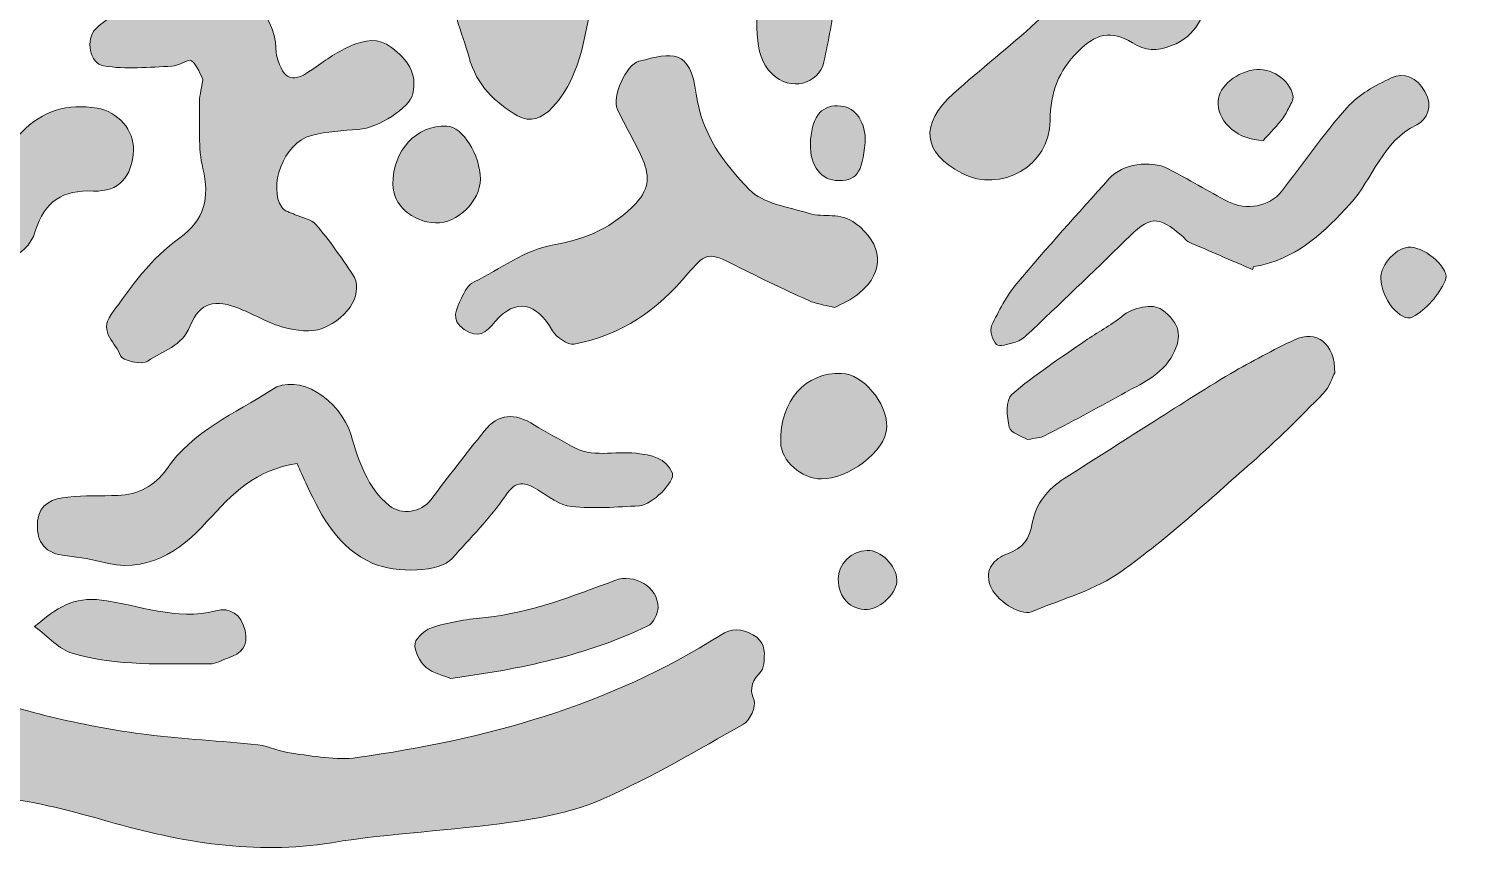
# Model space of a CAD drawing. Header units: centimetres. Extents: x 0 to 18.3, y -0.9 to 29.5.
# Drawn here: x 7.19 to 13, y -0.94 to 2.38 of the extents above; entities that cross this region are included whole.
import ezdxf

# ---------------------------------------------------------------- set-up
doc = ezdxf.new("R2010")
doc.units = ezdxf.units.CM
doc.header["$MEASUREMENT"] = 0
doc.layers.add('Layer 1', color=7, linetype='Continuous', lineweight=0)

msp = doc.modelspace()

# ---------------------------------------------------------------- hatches: boundary and pattern name
at = {"layer": 'Layer 1', "true_color": 0x000000, "transparency": 33554687}
h = msp.add_hatch(color=18, dxfattribs=at)
h.dxf.hatch_style = 2
edge = h.paths.add_edge_path()
edge.add_spline(control_points=[(10.7815, 3.7457), (10.7931, 3.6179), (10.8414, 3.4725), (10.9499, 3.3774), (11.0397, 3.2986), (11.02, 3.218), (11.0177, 3.1327), (11.0129, 2.956), (10.8422, 2.8457), (10.6872, 2.8075), (10.5058, 2.7629), (10.4489, 2.6988), (10.4318, 2.5125), (10.4237, 2.4244), (10.4069, 2.3367), (10.3879, 2.2502), (10.368, 2.1598), (10.2526, 2.1316), (10.1808, 2.201), (10.1375, 2.2429), (10.1242, 2.295), (10.1198, 2.3615), (10.1103, 2.5039), (10.1437, 2.6322), (10.2069, 2.7527), (10.246, 2.8274), (10.3062, 2.8914), (10.3592, 2.9583), (10.3668, 2.9679), (10.3873, 2.9682), (10.4021, 2.971), (10.5468, 2.9978), (10.6394, 3.0832), (10.6868, 3.221), (10.7033, 3.269), (10.6982, 3.311), (10.6523, 3.3378), (10.5407, 3.4026), (10.5459, 3.5149), (10.5451, 3.6179), (10.5444, 3.7024), (10.5637, 3.7879), (10.5813, 3.8714), (10.5894, 3.9099), (10.6072, 3.9514), (10.6332, 3.9801), (10.7704, 4.1309), (10.9382, 4.2385), (11.1253, 4.3185), (11.2647, 4.3781), (11.3707, 4.3483), (11.4303, 4.2254), (11.4723, 4.1388), (11.4516, 4.0471), (11.4068, 3.9791), (11.3619, 3.911), (11.2799, 3.8654), (11.1877, 3.8678), (11.1695, 3.8682), (11.1517, 3.8858), (11.1337, 3.8955), (11.0949, 3.9163), (11.0583, 3.9459), (11.0169, 3.9562), (10.87, 3.9931), (10.7825, 3.9205), (10.7815, 3.7457)], knot_values=[0, 0, 0, 0, 1, 1, 1, 2, 2, 2, 3, 3, 3, 4, 4, 4, 5, 5, 5, 6, 6, 6, 7, 7, 7, 8, 8, 8, 9, 9, 9, 10, 10, 10, 11, 11, 11, 12, 12, 12, 13, 13, 13, 14, 14, 14, 15, 15, 15, 16, 16, 16, 17, 17, 17, 18, 18, 18, 19, 19, 19, 20, 20, 20, 21, 21, 21, 22, 22, 22, 22], degree=3, periodic=0)
h = msp.add_hatch(color=18, dxfattribs=at)
h.dxf.hatch_style = 2
edge = h.paths.add_edge_path()
edge.add_spline(control_points=[(8.9055, 2.569), (8.8985, 2.7057), (8.9121, 2.8354), (8.8789, 2.9519), (8.8548, 3.0364), (8.8287, 3.1162), (8.8245, 3.205), (8.8222, 3.2564), (8.7111, 3.295), (8.6603, 3.2692), (8.5101, 3.1927), (8.3837, 3.228), (8.2947, 3.3742), (8.2417, 3.4612), (8.1655, 3.545), (8.1472, 3.6395), (8.1213, 3.7735), (7.9962, 3.8446), (7.9742, 3.9746), (7.9616, 4.0484), (7.978, 4.0773), (8.054, 4.0672), (8.1383, 4.0559), (8.2056, 4.0289), (8.2499, 3.9382), (8.2992, 3.8372), (8.3742, 3.7468), (8.4477, 3.66), (8.5071, 3.5899), (8.5696, 3.5925), (8.6383, 3.6547), (8.6711, 3.6843), (8.7024, 3.7178), (8.7263, 3.7547), (8.7685, 3.82), (8.8336, 3.8339), (8.9001, 3.8328), (8.966, 3.8317), (9.0059, 3.7837), (9.0089, 3.7207), (9.0141, 3.611), (9.0097, 3.5008), (9.0101, 3.3909), (9.0103, 3.3386), (9.0033, 3.2841), (9.0154, 3.2344), (9.0427, 3.1215), (9.0795, 3.0108), (9.1132, 2.8994), (9.1223, 2.8691), (9.1335, 2.8393), (9.1447, 2.8096), (9.1856, 2.7008), (9.2341, 2.6846), (9.3279, 2.7482), (9.3464, 2.7607), (9.3621, 2.7783), (9.382, 2.7874), (9.4422, 2.8151), (9.4851, 2.7918), (9.4865, 2.7255), (9.4878, 2.6658), (9.4862, 2.6033), (9.4703, 2.5465), (9.4247, 2.3837), (9.4239, 2.205), (9.2987, 2.0693), (9.2553, 2.0222), (9.2066, 2.0051), (9.1566, 2.034), (9.0648, 2.087), (8.9917, 2.1579), (8.9618, 2.2683), (8.9338, 2.3716), (8.8812, 2.4693), (8.9055, 2.569)], knot_values=[0, 0, 0, 0, 1, 1, 1, 2, 2, 2, 3, 3, 3, 4, 4, 4, 5, 5, 5, 6, 6, 6, 7, 7, 7, 8, 8, 8, 9, 9, 9, 10, 10, 10, 11, 11, 11, 12, 12, 12, 13, 13, 13, 14, 14, 14, 15, 15, 15, 16, 16, 16, 17, 17, 17, 18, 18, 18, 19, 19, 19, 20, 20, 20, 21, 21, 21, 22, 22, 22, 23, 23, 23, 24, 24, 24, 25, 25, 25, 25], degree=3, periodic=0)
h = msp.add_hatch(color=18, dxfattribs=at)
h.dxf.hatch_style = 2
edge = h.paths.add_edge_path()
edge.add_spline(control_points=[(11.3864, 2.7827), (11.3627, 2.8278), (11.327, 2.8828), (11.304, 2.9427), (11.2655, 3.0425), (11.3605, 3.149), (11.4726, 3.1373), (11.6448, 3.1193), (11.6518, 3.1134), (11.7045, 2.9403), (11.7384, 2.8291), (11.7949, 2.8026), (11.8976, 2.8596), (11.9555, 2.8917), (12.0082, 2.9344), (12.0595, 2.9769), (12.1412, 3.0447), (12.2503, 3.0527), (12.3413, 2.9957), (12.3973, 2.9607), (12.4537, 2.925), (12.5141, 2.899), (12.5452, 2.8856), (12.5864, 2.8863), (12.621, 2.8922), (12.7118, 2.9077), (12.801, 2.9318), (12.8916, 2.9481), (12.9622, 2.9608), (12.9976, 2.9204), (12.9854, 2.8494), (12.9472, 2.6264), (12.6884, 2.4719), (12.4782, 2.616), (12.3827, 2.6814), (12.2678, 2.6851), (12.1574, 2.6853), (12.0531, 2.6856), (11.9847, 2.6194), (11.946, 2.5224), (11.9133, 2.4404), (11.8873, 2.3542), (11.7858, 2.3162), (11.7248, 2.2933), (11.6807, 2.2946), (11.6283, 2.3271), (11.542, 2.3804), (11.481, 2.364), (11.4097, 2.2925), (11.3311, 2.2138), (11.2981, 2.1276), (11.2975, 2.0141), (11.2967, 1.8329), (11.0983, 1.7212), (10.9426, 1.803), (10.7845, 1.886), (10.771, 1.9994), (10.9094, 2.124), (11.018, 2.2217), (11.1339, 2.3113), (11.2417, 2.4099), (11.2737, 2.4392), (11.2963, 2.4839), (11.3112, 2.5259), (11.3398, 2.6064), (11.3598, 2.69), (11.3864, 2.7827)], knot_values=[0, 0, 0, 0, 1, 1, 1, 2, 2, 2, 3, 3, 3, 4, 4, 4, 5, 5, 5, 6, 6, 6, 7, 7, 7, 8, 8, 8, 9, 9, 9, 10, 10, 10, 11, 11, 11, 12, 12, 12, 13, 13, 13, 14, 14, 14, 15, 15, 15, 16, 16, 16, 17, 17, 17, 18, 18, 18, 19, 19, 19, 20, 20, 20, 21, 21, 21, 22, 22, 22, 22], degree=3, periodic=0)
h = msp.add_hatch(color=18, dxfattribs=at)
h.dxf.hatch_style = 2
edge = h.paths.add_edge_path()
edge.add_spline(control_points=[(7.892, 2.1792), (7.8825, 2.1965), (7.8713, 2.2347), (7.8459, 2.2552), (7.8339, 2.2649), (7.7948, 2.2344), (7.7676, 2.2334), (7.6759, 2.2297), (7.5822, 2.2201), (7.4928, 2.2344), (7.4368, 2.2434), (7.4186, 2.341), (7.4611, 2.3838), (7.4974, 2.4203), (7.5461, 2.4455), (7.5918, 2.4713), (7.6211, 2.4879), (7.6549, 2.4966), (7.6868, 2.5087), (7.701, 2.5141), (7.7245, 2.5272), (7.7281, 2.5231), (7.7854, 2.4582), (7.8394, 2.5122), (7.8934, 2.5262), (8.0335, 2.5625), (8.1627, 2.4759), (8.1834, 2.3296), (8.1861, 2.3107), (8.1844, 2.2908), (8.1893, 2.2727), (8.2163, 2.1737), (8.2546, 2.1633), (8.3382, 2.2247), (8.3863, 2.26), (8.437, 2.2948), (8.4918, 2.3172), (8.5418, 2.3377), (8.5962, 2.3499), (8.6502, 2.3085), (8.7133, 2.2599), (8.754, 2.2063), (8.7361, 2.1232), (8.7238, 2.0658), (8.5959, 1.9846), (8.5173, 1.979), (8.4541, 1.9745), (8.3897, 1.9708), (8.3288, 1.9552), (8.2113, 1.925), (8.1556, 1.7443), (8.2085, 1.6664), (8.219, 1.651), (8.2443, 1.6453), (8.2633, 1.6363), (8.2913, 1.623), (8.3284, 1.618), (8.3464, 1.5967), (8.3996, 1.5336), (8.4475, 1.4657), (8.4933, 1.397), (8.5392, 1.3283), (8.4858, 1.225), (8.371, 1.1789), (8.3268, 1.1612), (8.2659, 1.1705), (8.2168, 1.1835), (8.1563, 1.1995), (8.1007, 1.2336), (8.042, 1.2576), (7.9415, 1.2986), (7.8793, 1.2858), (7.8411, 1.1894), (7.8075, 1.1048), (7.7289, 1.09), (7.6702, 1.0473), (7.6482, 1.0313), (7.5656, 1.0508), (7.5604, 1.0686), (7.545, 1.1216), (7.4705, 1.1611), (7.5229, 1.2347), (7.6038, 1.3484), (7.6843, 1.4611), (7.7992, 1.5435), (7.8985, 1.6148), (7.9195, 1.7051), (7.8917, 1.8218), (7.8717, 1.9053), (7.8797, 1.9957), (7.8776, 2.0831), (7.877, 2.1081), (7.8848, 2.1332), (7.892, 2.1792)], knot_values=[0, 0, 0, 0, 1, 1, 1, 2, 2, 2, 3, 3, 3, 4, 4, 4, 5, 5, 5, 6, 6, 6, 7, 7, 7, 8, 8, 8, 9, 9, 9, 10, 10, 10, 11, 11, 11, 12, 12, 12, 13, 13, 13, 14, 14, 14, 15, 15, 15, 16, 16, 16, 17, 17, 17, 18, 18, 18, 19, 19, 19, 20, 20, 20, 21, 21, 21, 22, 22, 22, 23, 23, 23, 24, 24, 24, 25, 25, 25, 26, 26, 26, 27, 27, 27, 28, 28, 28, 29, 29, 29, 30, 30, 30, 31, 31, 31, 31], degree=3, periodic=0)
h = msp.add_hatch(color=18, dxfattribs=at)
h.dxf.hatch_style = 2
edge = h.paths.add_edge_path()
edge.add_spline(control_points=[(5.7695, 2.3738), (5.8355, 2.3632), (5.9149, 2.3484), (5.9812, 2.2801), (6.0599, 2.199), (6.1514, 2.1303), (6.2381, 2.0571), (6.287, 2.0158), (6.4439, 2.0392), (6.5088, 2.105), (6.547, 2.1438), (6.5825, 2.1813), (6.638, 2.1597), (6.7004, 2.1355), (6.7649, 2.1086), (6.8167, 2.0679), (6.8599, 2.0339), (6.8872, 1.9789), (6.9196, 1.932), (6.9699, 1.8591), (7.0012, 1.8487), (7.076, 1.8931), (7.1083, 1.9122), (7.1365, 1.9399), (7.1627, 1.9673), (7.2469, 2.0552), (7.3486, 2.0842), (7.4668, 2.0647), (7.5499, 2.0509), (7.6162, 1.975), (7.6124, 1.8962), (7.6072, 1.788), (7.5556, 1.7276), (7.4515, 1.7315), (7.3282, 1.7361), (7.2555, 1.6914), (7.2182, 1.5697), (7.1829, 1.4545), (7.0519, 1.426), (6.9528, 1.5028), (6.9094, 1.5365), (6.8749, 1.5981), (6.8075, 1.5529), (6.745, 1.5108), (6.7159, 1.4518), (6.7272, 1.3731), (6.7375, 1.3003), (6.6552, 1.255), (6.5812, 1.3004), (6.538, 1.3268), (6.5059, 1.3756), (6.4778, 1.4201), (6.4682, 1.4354), (6.4815, 1.4704), (6.4921, 1.4926), (6.5285, 1.5683), (6.5696, 1.6418), (6.6065, 1.7174), (6.6331, 1.7718), (6.6027, 1.8046), (6.5547, 1.8194), (6.5041, 1.8351), (6.4511, 1.8438), (6.3987, 1.8526), (6.3434, 1.8619), (6.2812, 1.8546), (6.233, 1.8775), (6.0646, 1.9575), (5.9188, 1.9125), (5.7765, 1.8163), (5.6324, 1.7189), (5.3902, 1.7869), (5.3257, 1.9417), (5.3007, 2.0016), (5.3628, 2.1738), (5.4319, 2.2362), (5.5114, 2.3081), (5.6653, 2.3746), (5.7695, 2.3738)], knot_values=[0, 0, 0, 0, 1, 1, 1, 2, 2, 2, 3, 3, 3, 4, 4, 4, 5, 5, 5, 6, 6, 6, 7, 7, 7, 8, 8, 8, 9, 9, 9, 10, 10, 10, 11, 11, 11, 12, 12, 12, 13, 13, 13, 14, 14, 14, 15, 15, 15, 16, 16, 16, 17, 17, 17, 18, 18, 18, 19, 19, 19, 20, 20, 20, 21, 21, 21, 22, 22, 22, 23, 23, 23, 24, 24, 24, 25, 25, 25, 26, 26, 26, 26], degree=3, periodic=0)
h = msp.add_hatch(color=18, dxfattribs=at)
h.dxf.hatch_style = 2
edge = h.paths.add_edge_path()
edge.add_spline(control_points=[(10.4315, 1.2628), (10.3881, 1.2742), (10.3555, 1.278), (10.3272, 1.291), (10.2209, 1.3398), (10.1151, 1.3897), (10.011, 1.4429), (9.9217, 1.4885), (9.9054, 1.4747), (9.8417, 1.3993), (9.7216, 1.2571), (9.5732, 1.1486), (9.3841, 1.1164), (9.3582, 1.112), (9.3125, 1.1428), (9.2977, 1.1694), (9.2345, 1.2831), (9.1491, 1.3027), (9.0669, 1.2072), (9.0281, 1.1621), (9.0005, 1.1353), (8.9424, 1.1748), (8.8839, 1.2145), (8.9115, 1.2583), (8.9308, 1.3005), (8.9422, 1.3255), (8.959, 1.356), (8.9816, 1.3665), (9.0896, 1.4171), (9.182, 1.4956), (9.3075, 1.5163), (9.4293, 1.5364), (9.5435, 1.5868), (9.6334, 1.6829), (9.6895, 1.7428), (9.6861, 1.802), (9.6566, 1.8661), (9.6264, 1.9319), (9.5893, 1.9945), (9.5581, 2.0599), (9.5353, 2.1076), (9.5924, 2.2398), (9.6445, 2.2532), (9.78, 2.2882), (9.8494, 2.3059), (9.8749, 2.1208), (9.8969, 1.9613), (9.986, 1.8418), (10.0881, 1.7374), (10.1435, 1.6808), (10.2454, 1.6672), (10.3286, 1.6413), (10.3886, 1.6226), (10.4523, 1.6493), (10.5156, 1.6013), (10.6237, 1.5193), (10.638, 1.4099), (10.5288, 1.3194), (10.4983, 1.2941), (10.4596, 1.2788), (10.4315, 1.2628)], knot_values=[0, 0, 0, 0, 1, 1, 1, 2, 2, 2, 3, 3, 3, 4, 4, 4, 5, 5, 5, 6, 6, 6, 7, 7, 7, 8, 8, 8, 9, 9, 9, 10, 10, 10, 11, 11, 11, 12, 12, 12, 13, 13, 13, 14, 14, 14, 15, 15, 15, 16, 16, 16, 17, 17, 17, 18, 18, 18, 19, 19, 19, 20, 20, 20, 20], degree=3, periodic=0)
h = msp.add_hatch(color=18, dxfattribs=at)
h.dxf.hatch_style = 2
edge = h.paths.add_edge_path()
edge.add_spline(control_points=[(12.1107, 1.416), (12.0241, 1.4532), (11.9374, 1.4903), (11.8511, 1.5283), (11.843, 1.5318), (11.8383, 1.5424), (11.831, 1.5486), (11.7273, 1.6364), (11.7003, 1.6326), (11.5991, 1.5326), (11.4683, 1.4033), (11.3347, 1.2769), (11.2014, 1.1501), (11.188, 1.1374), (11.1698, 1.1273), (11.1521, 1.1222), (11.1287, 1.1155), (11.0922, 1.1037), (11.0817, 1.1143), (11.0654, 1.1307), (11.0535, 1.1701), (11.0623, 1.1892), (11.0901, 1.2491), (11.1217, 1.3097), (11.1639, 1.3599), (11.2843, 1.5033), (11.4097, 1.6427), (11.5352, 1.7817), (11.588, 1.8402), (11.7004, 1.8578), (11.7717, 1.8208), (11.8534, 1.7784), (11.9325, 1.7309), (12.0142, 1.6884), (12.0855, 1.6514), (12.1781, 1.6682), (12.2271, 1.7298), (12.3159, 1.8412), (12.3956, 1.9604), (12.4902, 2.0665), (12.5365, 2.1185), (12.604, 2.1565), (12.6686, 2.1859), (12.7214, 2.21), (12.7706, 2.1886), (12.8039, 2.1313), (12.8385, 2.0717), (12.8123, 2.0178), (12.7714, 1.9982), (12.6314, 1.9311), (12.5961, 1.7814), (12.5024, 1.6785), (12.4024, 1.5685), (12.3003, 1.472), (12.1528, 1.4348), (12.1405, 1.4317), (12.1277, 1.4303), (12.1152, 1.4281), (12.1137, 1.4241), (12.1122, 1.42), (12.1107, 1.416)], knot_values=[0, 0, 0, 0, 1, 1, 1, 2, 2, 2, 3, 3, 3, 4, 4, 4, 5, 5, 5, 6, 6, 6, 7, 7, 7, 8, 8, 8, 9, 9, 9, 10, 10, 10, 11, 11, 11, 12, 12, 12, 13, 13, 13, 14, 14, 14, 15, 15, 15, 16, 16, 16, 17, 17, 17, 18, 18, 18, 19, 19, 19, 20, 20, 20, 20], degree=3, periodic=0)
h = msp.add_hatch(color=18, dxfattribs=at)
h.dxf.hatch_style = 2
edge = h.paths.add_edge_path()
edge.add_spline(control_points=[(12.1548, 1.9352), (12.0518, 1.9352), (11.977, 2.006), (11.9722, 2.0796), (11.9682, 2.1425), (12.0318, 2.2039), (12.1163, 2.2187), (12.1813, 2.2301), (12.2608, 2.1797), (12.2733, 2.1149), (12.2763, 2.0992), (12.2632, 2.0796), (12.2552, 2.0629), (12.2471, 2.046), (12.2379, 2.029), (12.226, 2.0148), (12.1988, 1.9824), (12.1697, 1.9517), (12.1548, 1.9352)], knot_values=[0, 0, 0, 0, 1, 1, 1, 2, 2, 2, 3, 3, 3, 4, 4, 4, 5, 5, 5, 6, 6, 6, 6], degree=3, periodic=0)
h = msp.add_hatch(color=18, dxfattribs=at)
h.dxf.hatch_style = 2
edge = h.paths.add_edge_path()
edge.add_spline(control_points=[(10.5533, 1.9271), (10.5442, 1.8027), (10.5164, 1.767), (10.4343, 1.7742), (10.3669, 1.7801), (10.3269, 1.8456), (10.3345, 1.938), (10.3426, 2.0372), (10.3819, 2.0807), (10.4566, 2.0732), (10.5168, 2.0672), (10.559, 2.0035), (10.5533, 1.9271)], knot_values=[0, 0, 0, 0, 1, 1, 1, 2, 2, 2, 3, 3, 3, 4, 4, 4, 4], degree=3, periodic=0)
h = msp.add_hatch(color=18, dxfattribs=at)
h.dxf.hatch_style = 2
edge = h.paths.add_edge_path()
edge.add_spline(control_points=[(8.6554, 1.7585), (8.6561, 1.8957), (8.7499, 1.9969), (8.8726, 1.9929), (8.935, 1.9909), (9.0075, 1.8758), (9.0071, 1.7792), (9.0068, 1.6905), (8.9143, 1.6003), (8.8271, 1.6036), (8.7319, 1.6073), (8.655, 1.6766), (8.6554, 1.7585)], knot_values=[0, 0, 0, 0, 1, 1, 1, 2, 2, 2, 3, 3, 3, 4, 4, 4, 4], degree=3, periodic=0)
h = msp.add_hatch(color=18, dxfattribs=at)
h.dxf.hatch_style = 2
edge = h.paths.add_edge_path()
edge.add_spline(control_points=[(12.6264, 1.3797), (12.6256, 1.4386), (12.6916, 1.5077), (12.7467, 1.5056), (12.8099, 1.5033), (12.9079, 1.4173), (12.8858, 1.3702), (12.859, 1.3129), (12.8098, 1.2543), (12.7549, 1.2254), (12.7064, 1.1999), (12.6275, 1.3021), (12.6264, 1.3797)], knot_values=[0, 0, 0, 0, 1, 1, 1, 2, 2, 2, 3, 3, 3, 4, 4, 4, 4], degree=3, periodic=0)
h = msp.add_hatch(color=18, dxfattribs=at)
h.dxf.hatch_style = 2
edge = h.paths.add_edge_path()
edge.add_spline(control_points=[(11.2065, 0.7323), (11.185, 0.7457), (11.1387, 0.7588), (11.133, 0.7819), (11.1227, 0.8239), (11.1187, 0.8921), (11.1434, 0.9137), (11.2346, 0.9935), (11.3382, 1.0594), (11.438, 1.1292), (11.4865, 1.1631), (11.5401, 1.1902), (11.5856, 1.2275), (11.6295, 1.2634), (11.7108, 1.2819), (11.7477, 1.2542), (11.8187, 1.2008), (11.8299, 1.1477), (11.791, 1.0745), (11.7459, 0.9896), (11.6616, 0.9566), (11.585, 0.9137), (11.4826, 0.8564), (11.3789, 0.8016), (11.2749, 0.7472), (11.2588, 0.7388), (11.2381, 0.7389), (11.2065, 0.7323)], knot_values=[0, 0, 0, 0, 1, 1, 1, 2, 2, 2, 3, 3, 3, 4, 4, 4, 5, 5, 5, 6, 6, 6, 7, 7, 7, 8, 8, 8, 9, 9, 9, 9], degree=3, periodic=0)
h = msp.add_hatch(color=18, dxfattribs=at)
h.dxf.hatch_style = 2
edge = h.paths.add_edge_path()
edge.add_spline(control_points=[(12.4415, 1.0003), (12.4333, 0.9853), (12.4209, 0.944), (12.3942, 0.9166), (12.3016, 0.8216), (12.2075, 0.7276), (12.1078, 0.6402), (11.9374, 0.4907), (11.77, 0.3358), (11.5863, 0.2041), (11.4801, 0.128), (11.3454, 0.0908), (11.2219, 0.04), (11.1764, 0.0213), (11.0763, 0.0888), (11.0565, 0.1458), (11.0334, 0.2125), (11.0726, 0.2535), (11.1255, 0.2726), (11.1882, 0.2953), (11.2151, 0.3357), (11.2258, 0.3965), (11.2396, 0.476), (11.2877, 0.533), (11.3537, 0.5755), (11.4675, 0.6486), (11.5818, 0.721), (11.6961, 0.7932), (11.8049, 0.862), (11.9127, 0.9325), (12.0236, 0.9979), (12.1069, 1.047), (12.1928, 1.0923), (12.2802, 1.1337), (12.3663, 1.1744), (12.4435, 1.1204), (12.4415, 1.0003)], knot_values=[0, 0, 0, 0, 1, 1, 1, 2, 2, 2, 3, 3, 3, 4, 4, 4, 5, 5, 5, 6, 6, 6, 7, 7, 7, 8, 8, 8, 9, 9, 9, 10, 10, 10, 11, 11, 11, 12, 12, 12, 12], degree=3, periodic=0)
h = msp.add_hatch(color=18, dxfattribs=at)
h.dxf.hatch_style = 2
edge = h.paths.add_edge_path()
edge.add_spline(control_points=[(8.2703, 0.6358), (8.1065, 0.6128), (8.0094, 0.5148), (7.9082, 0.4025), (7.8006, 0.283), (7.6621, 0.1882), (7.4779, 0.242), (7.4295, 0.2562), (7.3777, 0.2594), (7.3274, 0.267), (7.2477, 0.279), (7.2211, 0.3323), (7.2271, 0.404), (7.2331, 0.476), (7.2909, 0.4951), (7.3494, 0.5011), (7.4156, 0.5079), (7.4828, 0.5055), (7.5496, 0.5078), (7.6317, 0.5106), (7.7006, 0.5469), (7.7449, 0.6124), (7.8503, 0.7679), (8.0211, 0.8358), (8.1684, 0.9328), (8.2748, 1.0028), (8.4434, 0.8952), (8.4876, 0.7495), (8.5192, 0.6452), (8.5508, 0.5388), (8.6416, 0.4666), (8.6921, 0.4265), (8.7689, 0.4396), (8.8076, 0.4899), (8.8786, 0.5823), (8.9491, 0.6752), (9.0224, 0.7659), (9.0802, 0.8375), (9.1446, 0.842), (9.2244, 0.7903), (9.2723, 0.7593), (9.3246, 0.7353), (9.3736, 0.7059), (9.4558, 0.6566), (9.5465, 0.6877), (9.6328, 0.6771), (9.6943, 0.6696), (9.7541, 0.6608), (9.7789, 0.597), (9.7918, 0.5638), (9.6961, 0.469), (9.6468, 0.4662), (9.5557, 0.4611), (9.4634, 0.4539), (9.3731, 0.4632), (9.3264, 0.468), (9.2815, 0.5036), (9.2385, 0.5298), (9.1862, 0.5617), (9.1521, 0.572), (9.108, 0.5064), (9.0469, 0.4153), (8.9659, 0.3373), (8.8934, 0.2537), (8.8471, 0.2002), (8.6678, 0.1933), (8.5746, 0.2347), (8.4351, 0.2967), (8.371, 0.4194), (8.3105, 0.5466), (8.2959, 0.5774), (8.2825, 0.6087), (8.2703, 0.6358)], knot_values=[0, 0, 0, 0, 1, 1, 1, 2, 2, 2, 3, 3, 3, 4, 4, 4, 5, 5, 5, 6, 6, 6, 7, 7, 7, 8, 8, 8, 9, 9, 9, 10, 10, 10, 11, 11, 11, 12, 12, 12, 13, 13, 13, 14, 14, 14, 15, 15, 15, 16, 16, 16, 17, 17, 17, 18, 18, 18, 19, 19, 19, 20, 20, 20, 21, 21, 21, 22, 22, 22, 23, 23, 23, 24, 24, 24, 24], degree=3, periodic=0)
h = msp.add_hatch(color=18, dxfattribs=at)
h.dxf.hatch_style = 2
edge = h.paths.add_edge_path()
edge.add_spline(control_points=[(10.3784, 0.5745), (10.2984, 0.5731), (10.2155, 0.6469), (10.2143, 0.7206), (10.2116, 0.8885), (10.3135, 1.0041), (10.4591, 0.9984), (10.5453, 0.995), (10.6418, 0.8809), (10.6404, 0.7835), (10.6388, 0.6817), (10.481, 0.5727), (10.3784, 0.5745)], knot_values=[0, 0, 0, 0, 1, 1, 1, 2, 2, 2, 3, 3, 3, 4, 4, 4, 4], degree=3, periodic=0)
h = msp.add_hatch(color=18, dxfattribs=at)
h.dxf.hatch_style = 2
edge = h.paths.add_edge_path()
edge.add_spline(control_points=[(10.4456, 0.171), (10.4452, 0.232), (10.4996, 0.2863), (10.562, 0.287), (10.6166, 0.2877), (10.6789, 0.2261), (10.6816, 0.1689), (10.6839, 0.1193), (10.6168, 0.0517), (10.563, 0.0495), (10.4949, 0.0466), (10.4462, 0.0971), (10.4456, 0.171)], knot_values=[0, 0, 0, 0, 1, 1, 1, 2, 2, 2, 3, 3, 3, 4, 4, 4, 4], degree=3, periodic=0)
h = msp.add_hatch(color=18, dxfattribs=at)
h.dxf.hatch_style = 2
edge = h.paths.add_edge_path()
edge.add_spline(control_points=[(8.8886, -0.2277), (8.863, -0.2171), (8.8186, -0.2089), (8.7893, -0.1834), (8.764, -0.1614), (8.7394, -0.1166), (8.7447, -0.0875), (8.7497, -0.0604), (8.7913, -0.0291), (8.8227, -0.0199), (8.8895, -0.0002), (8.9597, 0.0105), (9.0292, 0.0176), (9.2112, 0.0364), (9.3789, 0.1032), (9.5479, 0.166), (9.6268, 0.1953), (9.7208, 0.1405), (9.7213, 0.0575), (9.7214, 0.0321), (9.7018, -0.0067), (9.6805, -0.0169), (9.4347, -0.1347), (9.1713, -0.1902), (8.8886, -0.2277)], knot_values=[0, 0, 0, 0, 1, 1, 1, 2, 2, 2, 3, 3, 3, 4, 4, 4, 5, 5, 5, 6, 6, 6, 7, 7, 7, 8, 8, 8, 8], degree=3, periodic=0)
h = msp.add_hatch(color=18, dxfattribs=at)
h.dxf.hatch_style = 2
edge = h.paths.add_edge_path()
edge.add_spline(control_points=[(5.8652, -0.1204), (5.8928, -0.0426), (5.9113, 0.0221), (5.9406, 0.0815), (5.9465, 0.0936), (5.9963, 0.0949), (6.0198, 0.0857), (6.1935, 0.0182), (6.3656, -0.0535), (6.5384, -0.1232), (6.6725, -0.1773), (6.8055, -0.2348), (6.9419, -0.2826), (7.0599, -0.324), (7.1808, -0.3587), (7.3025, -0.3874), (7.4223, -0.4157), (7.5441, -0.4381), (7.6662, -0.4535), (7.8145, -0.4721), (7.9642, -0.4788), (8.1129, -0.4947), (8.1589, -0.4997), (8.2029, -0.5236), (8.2489, -0.529), (8.3363, -0.5393), (8.4269, -0.5582), (8.5122, -0.5461), (9.0281, -0.4729), (9.525, -0.3382), (9.9704, -0.0551), (10.0182, -0.0248), (10.0547, -0.0262), (10.1023, -0.0525), (10.1488, -0.0781), (10.1516, -0.1148), (10.1473, -0.1575), (10.1459, -0.1718), (10.1441, -0.1892), (10.1355, -0.1992), (10.1052, -0.2341), (10.0837, -0.2632), (10.1072, -0.3168), (10.117, -0.339), (10.0902, -0.3972), (10.0645, -0.4118), (9.8803, -0.5166), (9.6966, -0.6245), (9.5034, -0.7107), (9.3874, -0.7626), (9.2562, -0.7881), (9.1291, -0.8061), (8.8901, -0.84), (8.6476, -0.8497), (8.4095, -0.8882), (8.1003, -0.9382), (7.8055, -0.8868), (7.5111, -0.8027), (7.3682, -0.7618), (7.2259, -0.7246), (7.0759, -0.7056), (6.9416, -0.6886), (6.8127, -0.6172), (6.6853, -0.5611), (6.4872, -0.474), (6.2922, -0.38), (6.0963, -0.2878), (6.0384, -0.2606), (5.9584, -0.2862), (5.9196, -0.2128), (5.9019, -0.1792), (5.881, -0.1471), (5.8652, -0.1204)], knot_values=[0, 0, 0, 0, 1, 1, 1, 2, 2, 2, 3, 3, 3, 4, 4, 4, 5, 5, 5, 6, 6, 6, 7, 7, 7, 8, 8, 8, 9, 9, 9, 10, 10, 10, 11, 11, 11, 12, 12, 12, 13, 13, 13, 14, 14, 14, 15, 15, 15, 16, 16, 16, 17, 17, 17, 18, 18, 18, 19, 19, 19, 20, 20, 20, 21, 21, 21, 22, 22, 22, 23, 23, 23, 24, 24, 24, 24], degree=3, periodic=0)
h = msp.add_hatch(color=18, dxfattribs=at)
h.dxf.hatch_style = 2
edge = h.paths.add_edge_path()
edge.add_spline(control_points=[(7.2151, -0.0193), (7.3052, 0.0566), (7.3715, 0.1017), (7.4848, 0.0868), (7.636, 0.067), (7.7845, 0.0027), (7.9433, 0.044), (8.0011, 0.0591), (8.0458, 0.0313), (8.0613, -0.0348), (8.0761, -0.0982), (8.0473, -0.1286), (7.992, -0.1459), (7.9678, -0.1534), (7.944, -0.1699), (7.9203, -0.1696), (7.7347, -0.1671), (7.5467, -0.1807), (7.3665, -0.127), (7.3141, -0.1114), (7.2721, -0.0612), (7.2151, -0.0193)], knot_values=[0, 0, 0, 0, 1, 1, 1, 2, 2, 2, 3, 3, 3, 4, 4, 4, 5, 5, 5, 6, 6, 6, 7, 7, 7, 7], degree=3, periodic=0)

# ---------------------------------------------------------------- linework, layer by layer
at = {"layer": 'Layer 1'}
for points, knots in [([(10.7815, 3.7457), (10.7931, 3.6179), (10.8414, 3.4725), (10.9499, 3.3774), (11.0397, 3.2986), (11.02, 3.218), (11.0177, 3.1327), (11.0129, 2.956), (10.8422, 2.8457), (10.6872, 2.8075), (10.5058, 2.7629), (10.4489, 2.6988), (10.4318, 2.5125), (10.4237, 2.4244), (10.4069, 2.3367), (10.3879, 2.2502), (10.368, 2.1598), (10.2526, 2.1316), (10.1808, 2.201), (10.1375, 2.2429), (10.1242, 2.295), (10.1198, 2.3615), (10.1103, 2.5039), (10.1437, 2.6322), (10.2069, 2.7527), (10.246, 2.8274), (10.3062, 2.8914), (10.3592, 2.9583), (10.3668, 2.9679), (10.3873, 2.9682), (10.4021, 2.971), (10.5468, 2.9978), (10.6394, 3.0832), (10.6868, 3.221), (10.7033, 3.269), (10.6982, 3.311), (10.6523, 3.3378), (10.5407, 3.4026), (10.5459, 3.5149), (10.5451, 3.6179), (10.5444, 3.7024), (10.5637, 3.7879), (10.5813, 3.8714), (10.5894, 3.9099), (10.6072, 3.9514), (10.6332, 3.9801), (10.7704, 4.1309), (10.9382, 4.2385), (11.1253, 4.3185), (11.2647, 4.3781), (11.3707, 4.3483), (11.4303, 4.2254), (11.4723, 4.1388), (11.4516, 4.0471), (11.4068, 3.9791), (11.3619, 3.911), (11.2799, 3.8654), (11.1877, 3.8678), (11.1695, 3.8682), (11.1517, 3.8858), (11.1337, 3.8955), (11.0949, 3.9163), (11.0583, 3.9459), (11.0169, 3.9562), (10.87, 3.9931), (10.7825, 3.9205), (10.7815, 3.7457)], [0, 0, 0, 0, 1, 1, 1, 2, 2, 2, 3, 3, 3, 4, 4, 4, 5, 5, 5, 6, 6, 6, 7, 7, 7, 8, 8, 8, 9, 9, 9, 10, 10, 10, 11, 11, 11, 12, 12, 12, 13, 13, 13, 14, 14, 14, 15, 15, 15, 16, 16, 16, 17, 17, 17, 18, 18, 18, 19, 19, 19, 20, 20, 20, 21, 21, 21, 22, 22, 22, 22]), ([(8.9055, 2.569), (8.8985, 2.7057), (8.9121, 2.8354), (8.8789, 2.9519), (8.8548, 3.0364), (8.8287, 3.1162), (8.8245, 3.205), (8.8222, 3.2564), (8.7111, 3.295), (8.6603, 3.2692), (8.5101, 3.1927), (8.3837, 3.228), (8.2947, 3.3742), (8.2417, 3.4612), (8.1655, 3.545), (8.1472, 3.6395), (8.1213, 3.7735), (7.9962, 3.8446), (7.9742, 3.9746), (7.9616, 4.0484), (7.978, 4.0773), (8.054, 4.0672), (8.1383, 4.0559), (8.2056, 4.0289), (8.2499, 3.9382), (8.2992, 3.8372), (8.3742, 3.7468), (8.4477, 3.66), (8.5071, 3.5899), (8.5696, 3.5925), (8.6383, 3.6547), (8.6711, 3.6843), (8.7024, 3.7178), (8.7263, 3.7547), (8.7685, 3.82), (8.8336, 3.8339), (8.9001, 3.8328), (8.966, 3.8317), (9.0059, 3.7837), (9.0089, 3.7207), (9.0141, 3.611), (9.0097, 3.5008), (9.0101, 3.3909), (9.0103, 3.3386), (9.0033, 3.2841), (9.0154, 3.2344), (9.0427, 3.1215), (9.0795, 3.0108), (9.1132, 2.8994), (9.1223, 2.8691), (9.1335, 2.8393), (9.1447, 2.8096), (9.1856, 2.7008), (9.2341, 2.6846), (9.3279, 2.7482), (9.3464, 2.7607), (9.3621, 2.7783), (9.382, 2.7874), (9.4422, 2.8151), (9.4851, 2.7918), (9.4865, 2.7255), (9.4878, 2.6658), (9.4862, 2.6033), (9.4703, 2.5465), (9.4247, 2.3837), (9.4239, 2.205), (9.2987, 2.0693), (9.2553, 2.0222), (9.2066, 2.0051), (9.1566, 2.034), (9.0648, 2.087), (8.9917, 2.1579), (8.9618, 2.2683), (8.9338, 2.3716), (8.8812, 2.4693), (8.9055, 2.569)], [0, 0, 0, 0, 1, 1, 1, 2, 2, 2, 3, 3, 3, 4, 4, 4, 5, 5, 5, 6, 6, 6, 7, 7, 7, 8, 8, 8, 9, 9, 9, 10, 10, 10, 11, 11, 11, 12, 12, 12, 13, 13, 13, 14, 14, 14, 15, 15, 15, 16, 16, 16, 17, 17, 17, 18, 18, 18, 19, 19, 19, 20, 20, 20, 21, 21, 21, 22, 22, 22, 23, 23, 23, 24, 24, 24, 25, 25, 25, 25]), ([(11.3864, 2.7827), (11.3627, 2.8278), (11.327, 2.8828), (11.304, 2.9427), (11.2655, 3.0425), (11.3605, 3.149), (11.4726, 3.1373), (11.6448, 3.1193), (11.6518, 3.1134), (11.7045, 2.9403), (11.7384, 2.8291), (11.7949, 2.8026), (11.8976, 2.8596), (11.9555, 2.8917), (12.0082, 2.9344), (12.0595, 2.9769), (12.1412, 3.0447), (12.2503, 3.0527), (12.3413, 2.9957), (12.3973, 2.9607), (12.4537, 2.925), (12.5141, 2.899), (12.5452, 2.8856), (12.5864, 2.8863), (12.621, 2.8922), (12.7118, 2.9077), (12.801, 2.9318), (12.8916, 2.9481), (12.9622, 2.9608), (12.9976, 2.9204), (12.9854, 2.8494), (12.9472, 2.6264), (12.6884, 2.4719), (12.4782, 2.616), (12.3827, 2.6814), (12.2678, 2.6851), (12.1574, 2.6853), (12.0531, 2.6856), (11.9847, 2.6194), (11.946, 2.5224), (11.9133, 2.4404), (11.8873, 2.3542), (11.7858, 2.3162), (11.7248, 2.2933), (11.6807, 2.2946), (11.6283, 2.3271), (11.542, 2.3804), (11.481, 2.364), (11.4097, 2.2925), (11.3311, 2.2138), (11.2981, 2.1276), (11.2975, 2.0141), (11.2967, 1.8329), (11.0983, 1.7212), (10.9426, 1.803), (10.7845, 1.886), (10.771, 1.9994), (10.9094, 2.124), (11.018, 2.2217), (11.1339, 2.3113), (11.2417, 2.4099), (11.2737, 2.4392), (11.2963, 2.4839), (11.3112, 2.5259), (11.3398, 2.6064), (11.3598, 2.69), (11.3864, 2.7827)], [0, 0, 0, 0, 1, 1, 1, 2, 2, 2, 3, 3, 3, 4, 4, 4, 5, 5, 5, 6, 6, 6, 7, 7, 7, 8, 8, 8, 9, 9, 9, 10, 10, 10, 11, 11, 11, 12, 12, 12, 13, 13, 13, 14, 14, 14, 15, 15, 15, 16, 16, 16, 17, 17, 17, 18, 18, 18, 19, 19, 19, 20, 20, 20, 21, 21, 21, 22, 22, 22, 22]), ([(7.892, 2.1792), (7.8825, 2.1965), (7.8713, 2.2347), (7.8459, 2.2552), (7.8339, 2.2649), (7.7948, 2.2344), (7.7676, 2.2334), (7.6759, 2.2297), (7.5822, 2.2201), (7.4928, 2.2344), (7.4368, 2.2434), (7.4186, 2.341), (7.4611, 2.3838), (7.4974, 2.4203), (7.5461, 2.4455), (7.5918, 2.4713), (7.6211, 2.4879), (7.6549, 2.4966), (7.6868, 2.5087), (7.701, 2.5141), (7.7245, 2.5272), (7.7281, 2.5231), (7.7854, 2.4582), (7.8394, 2.5122), (7.8934, 2.5262), (8.0335, 2.5625), (8.1627, 2.4759), (8.1834, 2.3296), (8.1861, 2.3107), (8.1844, 2.2908), (8.1893, 2.2727), (8.2163, 2.1737), (8.2546, 2.1633), (8.3382, 2.2247), (8.3863, 2.26), (8.437, 2.2948), (8.4918, 2.3172), (8.5418, 2.3377), (8.5962, 2.3499), (8.6502, 2.3085), (8.7133, 2.2599), (8.754, 2.2063), (8.7361, 2.1232), (8.7238, 2.0658), (8.5959, 1.9846), (8.5173, 1.979), (8.4541, 1.9745), (8.3897, 1.9708), (8.3288, 1.9552), (8.2113, 1.925), (8.1556, 1.7443), (8.2085, 1.6664), (8.219, 1.651), (8.2443, 1.6453), (8.2633, 1.6363), (8.2913, 1.623), (8.3284, 1.618), (8.3464, 1.5967), (8.3996, 1.5336), (8.4475, 1.4657), (8.4933, 1.397), (8.5392, 1.3283), (8.4858, 1.225), (8.371, 1.1789), (8.3268, 1.1612), (8.2659, 1.1705), (8.2168, 1.1835), (8.1563, 1.1995), (8.1007, 1.2336), (8.042, 1.2576), (7.9415, 1.2986), (7.8793, 1.2858), (7.8411, 1.1894), (7.8075, 1.1048), (7.7289, 1.09), (7.6702, 1.0473), (7.6482, 1.0313), (7.5656, 1.0508), (7.5604, 1.0686), (7.545, 1.1216), (7.4705, 1.1611), (7.5229, 1.2347), (7.6038, 1.3484), (7.6843, 1.4611), (7.7992, 1.5435), (7.8985, 1.6148), (7.9195, 1.7051), (7.8917, 1.8218), (7.8717, 1.9053), (7.8797, 1.9957), (7.8776, 2.0831), (7.877, 2.1081), (7.8848, 2.1332), (7.892, 2.1792)], [0, 0, 0, 0, 1, 1, 1, 2, 2, 2, 3, 3, 3, 4, 4, 4, 5, 5, 5, 6, 6, 6, 7, 7, 7, 8, 8, 8, 9, 9, 9, 10, 10, 10, 11, 11, 11, 12, 12, 12, 13, 13, 13, 14, 14, 14, 15, 15, 15, 16, 16, 16, 17, 17, 17, 18, 18, 18, 19, 19, 19, 20, 20, 20, 21, 21, 21, 22, 22, 22, 23, 23, 23, 24, 24, 24, 25, 25, 25, 26, 26, 26, 27, 27, 27, 28, 28, 28, 29, 29, 29, 30, 30, 30, 31, 31, 31, 31]), ([(5.7695, 2.3738), (5.8355, 2.3632), (5.9149, 2.3484), (5.9812, 2.2801), (6.0599, 2.199), (6.1514, 2.1303), (6.2381, 2.0571), (6.287, 2.0158), (6.4439, 2.0392), (6.5088, 2.105), (6.547, 2.1438), (6.5825, 2.1813), (6.638, 2.1597), (6.7004, 2.1355), (6.7649, 2.1086), (6.8167, 2.0679), (6.8599, 2.0339), (6.8872, 1.9789), (6.9196, 1.932), (6.9699, 1.8591), (7.0012, 1.8487), (7.076, 1.8931), (7.1083, 1.9122), (7.1365, 1.9399), (7.1627, 1.9673), (7.2469, 2.0552), (7.3486, 2.0842), (7.4668, 2.0647), (7.5499, 2.0509), (7.6162, 1.975), (7.6124, 1.8962), (7.6072, 1.788), (7.5556, 1.7276), (7.4515, 1.7315), (7.3282, 1.7361), (7.2555, 1.6914), (7.2182, 1.5697), (7.1829, 1.4545), (7.0519, 1.426), (6.9528, 1.5028), (6.9094, 1.5365), (6.8749, 1.5981), (6.8075, 1.5529), (6.745, 1.5108), (6.7159, 1.4518), (6.7272, 1.3731), (6.7375, 1.3003), (6.6552, 1.255), (6.5812, 1.3004), (6.538, 1.3268), (6.5059, 1.3756), (6.4778, 1.4201), (6.4682, 1.4354), (6.4815, 1.4704), (6.4921, 1.4926), (6.5285, 1.5683), (6.5696, 1.6418), (6.6065, 1.7174), (6.6331, 1.7718), (6.6027, 1.8046), (6.5547, 1.8194), (6.5041, 1.8351), (6.4511, 1.8438), (6.3987, 1.8526), (6.3434, 1.8619), (6.2812, 1.8546), (6.233, 1.8775), (6.0646, 1.9575), (5.9188, 1.9125), (5.7765, 1.8163), (5.6324, 1.7189), (5.3902, 1.7869), (5.3257, 1.9417), (5.3007, 2.0016), (5.3628, 2.1738), (5.4319, 2.2362), (5.5114, 2.3081), (5.6653, 2.3746), (5.7695, 2.3738)], [0, 0, 0, 0, 1, 1, 1, 2, 2, 2, 3, 3, 3, 4, 4, 4, 5, 5, 5, 6, 6, 6, 7, 7, 7, 8, 8, 8, 9, 9, 9, 10, 10, 10, 11, 11, 11, 12, 12, 12, 13, 13, 13, 14, 14, 14, 15, 15, 15, 16, 16, 16, 17, 17, 17, 18, 18, 18, 19, 19, 19, 20, 20, 20, 21, 21, 21, 22, 22, 22, 23, 23, 23, 24, 24, 24, 25, 25, 25, 26, 26, 26, 26]), ([(10.4315, 1.2628), (10.3881, 1.2742), (10.3555, 1.278), (10.3272, 1.291), (10.2209, 1.3398), (10.1151, 1.3897), (10.011, 1.4429), (9.9217, 1.4885), (9.9054, 1.4747), (9.8417, 1.3993), (9.7216, 1.2571), (9.5732, 1.1486), (9.3841, 1.1164), (9.3582, 1.112), (9.3125, 1.1428), (9.2977, 1.1694), (9.2345, 1.2831), (9.1491, 1.3027), (9.0669, 1.2072), (9.0281, 1.1621), (9.0005, 1.1353), (8.9424, 1.1748), (8.8839, 1.2145), (8.9115, 1.2583), (8.9308, 1.3005), (8.9422, 1.3255), (8.959, 1.356), (8.9816, 1.3665), (9.0896, 1.4171), (9.182, 1.4956), (9.3075, 1.5163), (9.4293, 1.5364), (9.5435, 1.5868), (9.6334, 1.6829), (9.6895, 1.7428), (9.6861, 1.802), (9.6566, 1.8661), (9.6264, 1.9319), (9.5893, 1.9945), (9.5581, 2.0599), (9.5353, 2.1076), (9.5924, 2.2398), (9.6445, 2.2532), (9.78, 2.2882), (9.8494, 2.3059), (9.8749, 2.1208), (9.8969, 1.9613), (9.986, 1.8418), (10.0881, 1.7374), (10.1435, 1.6808), (10.2454, 1.6672), (10.3286, 1.6413), (10.3886, 1.6226), (10.4523, 1.6493), (10.5156, 1.6013), (10.6237, 1.5193), (10.638, 1.4099), (10.5288, 1.3194), (10.4983, 1.2941), (10.4596, 1.2788), (10.4315, 1.2628)], [0, 0, 0, 0, 1, 1, 1, 2, 2, 2, 3, 3, 3, 4, 4, 4, 5, 5, 5, 6, 6, 6, 7, 7, 7, 8, 8, 8, 9, 9, 9, 10, 10, 10, 11, 11, 11, 12, 12, 12, 13, 13, 13, 14, 14, 14, 15, 15, 15, 16, 16, 16, 17, 17, 17, 18, 18, 18, 19, 19, 19, 20, 20, 20, 20]), ([(12.1107, 1.416), (12.0241, 1.4532), (11.9374, 1.4903), (11.8511, 1.5283), (11.843, 1.5318), (11.8383, 1.5424), (11.831, 1.5486), (11.7273, 1.6364), (11.7003, 1.6326), (11.5991, 1.5326), (11.4683, 1.4033), (11.3347, 1.2769), (11.2014, 1.1501), (11.188, 1.1374), (11.1698, 1.1273), (11.1521, 1.1222), (11.1287, 1.1155), (11.0922, 1.1037), (11.0817, 1.1143), (11.0654, 1.1307), (11.0535, 1.1701), (11.0623, 1.1892), (11.0901, 1.2491), (11.1217, 1.3097), (11.1639, 1.3599), (11.2843, 1.5033), (11.4097, 1.6427), (11.5352, 1.7817), (11.588, 1.8402), (11.7004, 1.8578), (11.7717, 1.8208), (11.8534, 1.7784), (11.9325, 1.7309), (12.0142, 1.6884), (12.0855, 1.6514), (12.1781, 1.6682), (12.2271, 1.7298), (12.3159, 1.8412), (12.3956, 1.9604), (12.4902, 2.0665), (12.5365, 2.1185), (12.604, 2.1565), (12.6686, 2.1859), (12.7214, 2.21), (12.7706, 2.1886), (12.8039, 2.1313), (12.8385, 2.0717), (12.8123, 2.0178), (12.7714, 1.9982), (12.6314, 1.9311), (12.5961, 1.7814), (12.5024, 1.6785), (12.4024, 1.5685), (12.3003, 1.472), (12.1528, 1.4348), (12.1405, 1.4317), (12.1277, 1.4303), (12.1152, 1.4281), (12.1137, 1.4241), (12.1122, 1.42), (12.1107, 1.416)], [0, 0, 0, 0, 1, 1, 1, 2, 2, 2, 3, 3, 3, 4, 4, 4, 5, 5, 5, 6, 6, 6, 7, 7, 7, 8, 8, 8, 9, 9, 9, 10, 10, 10, 11, 11, 11, 12, 12, 12, 13, 13, 13, 14, 14, 14, 15, 15, 15, 16, 16, 16, 17, 17, 17, 18, 18, 18, 19, 19, 19, 20, 20, 20, 20]), ([(12.1548, 1.9352), (12.0518, 1.9352), (11.977, 2.006), (11.9722, 2.0796), (11.9682, 2.1425), (12.0318, 2.2039), (12.1163, 2.2187), (12.1813, 2.2301), (12.2608, 2.1797), (12.2733, 2.1149), (12.2763, 2.0992), (12.2632, 2.0796), (12.2552, 2.0629), (12.2471, 2.046), (12.2379, 2.029), (12.226, 2.0148), (12.1988, 1.9824), (12.1697, 1.9517), (12.1548, 1.9352)], [0, 0, 0, 0, 1, 1, 1, 2, 2, 2, 3, 3, 3, 4, 4, 4, 5, 5, 5, 6, 6, 6, 6]), ([(10.5533, 1.9271), (10.5442, 1.8027), (10.5164, 1.767), (10.4343, 1.7742), (10.3669, 1.7801), (10.3269, 1.8456), (10.3345, 1.938), (10.3426, 2.0372), (10.3819, 2.0807), (10.4566, 2.0732), (10.5168, 2.0672), (10.559, 2.0035), (10.5533, 1.9271)], [0, 0, 0, 0, 1, 1, 1, 2, 2, 2, 3, 3, 3, 4, 4, 4, 4]), ([(8.6554, 1.7585), (8.6561, 1.8957), (8.7499, 1.9969), (8.8726, 1.9929), (8.935, 1.9909), (9.0075, 1.8758), (9.0071, 1.7792), (9.0068, 1.6905), (8.9143, 1.6003), (8.8271, 1.6036), (8.7319, 1.6073), (8.655, 1.6766), (8.6554, 1.7585)], [0, 0, 0, 0, 1, 1, 1, 2, 2, 2, 3, 3, 3, 4, 4, 4, 4]), ([(12.6264, 1.3797), (12.6256, 1.4386), (12.6916, 1.5077), (12.7467, 1.5056), (12.8099, 1.5033), (12.9079, 1.4173), (12.8858, 1.3702), (12.859, 1.3129), (12.8098, 1.2543), (12.7549, 1.2254), (12.7064, 1.1999), (12.6275, 1.3021), (12.6264, 1.3797)], [0, 0, 0, 0, 1, 1, 1, 2, 2, 2, 3, 3, 3, 4, 4, 4, 4]), ([(11.2065, 0.7323), (11.185, 0.7457), (11.1387, 0.7588), (11.133, 0.7819), (11.1227, 0.8239), (11.1187, 0.8921), (11.1434, 0.9137), (11.2346, 0.9935), (11.3382, 1.0594), (11.438, 1.1292), (11.4865, 1.1631), (11.5401, 1.1902), (11.5856, 1.2275), (11.6295, 1.2634), (11.7108, 1.2819), (11.7477, 1.2542), (11.8187, 1.2008), (11.8299, 1.1477), (11.791, 1.0745), (11.7459, 0.9896), (11.6616, 0.9566), (11.585, 0.9137), (11.4826, 0.8564), (11.3789, 0.8016), (11.2749, 0.7472), (11.2588, 0.7388), (11.2381, 0.7389), (11.2065, 0.7323)], [0, 0, 0, 0, 1, 1, 1, 2, 2, 2, 3, 3, 3, 4, 4, 4, 5, 5, 5, 6, 6, 6, 7, 7, 7, 8, 8, 8, 9, 9, 9, 9]), ([(12.4415, 1.0003), (12.4333, 0.9853), (12.4209, 0.944), (12.3942, 0.9166), (12.3016, 0.8216), (12.2075, 0.7276), (12.1078, 0.6402), (11.9374, 0.4907), (11.77, 0.3358), (11.5863, 0.2041), (11.4801, 0.128), (11.3454, 0.0908), (11.2219, 0.04), (11.1764, 0.0213), (11.0763, 0.0888), (11.0565, 0.1458), (11.0334, 0.2125), (11.0726, 0.2535), (11.1255, 0.2726), (11.1882, 0.2953), (11.2151, 0.3357), (11.2258, 0.3965), (11.2396, 0.476), (11.2877, 0.533), (11.3537, 0.5755), (11.4675, 0.6486), (11.5818, 0.721), (11.6961, 0.7932), (11.8049, 0.862), (11.9127, 0.9325), (12.0236, 0.9979), (12.1069, 1.047), (12.1928, 1.0923), (12.2802, 1.1337), (12.3663, 1.1744), (12.4435, 1.1204), (12.4415, 1.0003)], [0, 0, 0, 0, 1, 1, 1, 2, 2, 2, 3, 3, 3, 4, 4, 4, 5, 5, 5, 6, 6, 6, 7, 7, 7, 8, 8, 8, 9, 9, 9, 10, 10, 10, 11, 11, 11, 12, 12, 12, 12]), ([(8.2703, 0.6358), (8.1065, 0.6128), (8.0094, 0.5148), (7.9082, 0.4025), (7.8006, 0.283), (7.6621, 0.1882), (7.4779, 0.242), (7.4295, 0.2562), (7.3777, 0.2594), (7.3274, 0.267), (7.2477, 0.279), (7.2211, 0.3323), (7.2271, 0.404), (7.2331, 0.476), (7.2909, 0.4951), (7.3494, 0.5011), (7.4156, 0.5079), (7.4828, 0.5055), (7.5496, 0.5078), (7.6317, 0.5106), (7.7006, 0.5469), (7.7449, 0.6124), (7.8503, 0.7679), (8.0211, 0.8358), (8.1684, 0.9328), (8.2748, 1.0028), (8.4434, 0.8952), (8.4876, 0.7495), (8.5192, 0.6452), (8.5508, 0.5388), (8.6416, 0.4666), (8.6921, 0.4265), (8.7689, 0.4396), (8.8076, 0.4899), (8.8786, 0.5823), (8.9491, 0.6752), (9.0224, 0.7659), (9.0802, 0.8375), (9.1446, 0.842), (9.2244, 0.7903), (9.2723, 0.7593), (9.3246, 0.7353), (9.3736, 0.7059), (9.4558, 0.6566), (9.5465, 0.6877), (9.6328, 0.6771), (9.6943, 0.6696), (9.7541, 0.6608), (9.7789, 0.597), (9.7918, 0.5638), (9.6961, 0.469), (9.6468, 0.4662), (9.5557, 0.4611), (9.4634, 0.4539), (9.3731, 0.4632), (9.3264, 0.468), (9.2815, 0.5036), (9.2385, 0.5298), (9.1862, 0.5617), (9.1521, 0.572), (9.108, 0.5064), (9.0469, 0.4153), (8.9659, 0.3373), (8.8934, 0.2537), (8.8471, 0.2002), (8.6678, 0.1933), (8.5746, 0.2347), (8.4351, 0.2967), (8.371, 0.4194), (8.3105, 0.5466), (8.2959, 0.5774), (8.2825, 0.6087), (8.2703, 0.6358)], [0, 0, 0, 0, 1, 1, 1, 2, 2, 2, 3, 3, 3, 4, 4, 4, 5, 5, 5, 6, 6, 6, 7, 7, 7, 8, 8, 8, 9, 9, 9, 10, 10, 10, 11, 11, 11, 12, 12, 12, 13, 13, 13, 14, 14, 14, 15, 15, 15, 16, 16, 16, 17, 17, 17, 18, 18, 18, 19, 19, 19, 20, 20, 20, 21, 21, 21, 22, 22, 22, 23, 23, 23, 24, 24, 24, 24]), ([(10.3784, 0.5745), (10.2984, 0.5731), (10.2155, 0.6469), (10.2143, 0.7206), (10.2116, 0.8885), (10.3135, 1.0041), (10.4591, 0.9984), (10.5453, 0.995), (10.6418, 0.8809), (10.6404, 0.7835), (10.6388, 0.6817), (10.481, 0.5727), (10.3784, 0.5745)], [0, 0, 0, 0, 1, 1, 1, 2, 2, 2, 3, 3, 3, 4, 4, 4, 4]), ([(10.4456, 0.171), (10.4452, 0.232), (10.4996, 0.2863), (10.562, 0.287), (10.6166, 0.2877), (10.6789, 0.2261), (10.6816, 0.1689), (10.6839, 0.1193), (10.6168, 0.0517), (10.563, 0.0495), (10.4949, 0.0466), (10.4462, 0.0971), (10.4456, 0.171)], [0, 0, 0, 0, 1, 1, 1, 2, 2, 2, 3, 3, 3, 4, 4, 4, 4]), ([(8.8886, -0.2277), (8.863, -0.2171), (8.8186, -0.2089), (8.7893, -0.1834), (8.764, -0.1614), (8.7394, -0.1166), (8.7447, -0.0875), (8.7497, -0.0604), (8.7913, -0.0291), (8.8227, -0.0199), (8.8895, -0.0002), (8.9597, 0.0105), (9.0292, 0.0176), (9.2112, 0.0364), (9.3789, 0.1032), (9.5479, 0.166), (9.6268, 0.1953), (9.7208, 0.1405), (9.7213, 0.0575), (9.7214, 0.0321), (9.7018, -0.0067), (9.6805, -0.0169), (9.4347, -0.1347), (9.1713, -0.1902), (8.8886, -0.2277)], [0, 0, 0, 0, 1, 1, 1, 2, 2, 2, 3, 3, 3, 4, 4, 4, 5, 5, 5, 6, 6, 6, 7, 7, 7, 8, 8, 8, 8]), ([(5.8652, -0.1204), (5.8928, -0.0426), (5.9113, 0.0221), (5.9406, 0.0815), (5.9465, 0.0936), (5.9963, 0.0949), (6.0198, 0.0857), (6.1935, 0.0182), (6.3656, -0.0535), (6.5384, -0.1232), (6.6725, -0.1773), (6.8055, -0.2348), (6.9419, -0.2826), (7.0599, -0.324), (7.1808, -0.3587), (7.3025, -0.3874), (7.4223, -0.4157), (7.5441, -0.4381), (7.6662, -0.4535), (7.8145, -0.4721), (7.9642, -0.4788), (8.1129, -0.4947), (8.1589, -0.4997), (8.2029, -0.5236), (8.2489, -0.529), (8.3363, -0.5393), (8.4269, -0.5582), (8.5122, -0.5461), (9.0281, -0.4729), (9.525, -0.3382), (9.9704, -0.0551), (10.0182, -0.0248), (10.0547, -0.0262), (10.1023, -0.0525), (10.1488, -0.0781), (10.1516, -0.1148), (10.1473, -0.1575), (10.1459, -0.1718), (10.1441, -0.1892), (10.1355, -0.1992), (10.1052, -0.2341), (10.0837, -0.2632), (10.1072, -0.3168), (10.117, -0.339), (10.0902, -0.3972), (10.0645, -0.4118), (9.8803, -0.5166), (9.6966, -0.6245), (9.5034, -0.7107), (9.3874, -0.7626), (9.2562, -0.7881), (9.1291, -0.8061), (8.8901, -0.84), (8.6476, -0.8497), (8.4095, -0.8882), (8.1003, -0.9382), (7.8055, -0.8868), (7.5111, -0.8027), (7.3682, -0.7618), (7.2259, -0.7246), (7.0759, -0.7056), (6.9416, -0.6886), (6.8127, -0.6172), (6.6853, -0.5611), (6.4872, -0.474), (6.2922, -0.38), (6.0963, -0.2878), (6.0384, -0.2606), (5.9584, -0.2862), (5.9196, -0.2128), (5.9019, -0.1792), (5.881, -0.1471), (5.8652, -0.1204)], [0, 0, 0, 0, 1, 1, 1, 2, 2, 2, 3, 3, 3, 4, 4, 4, 5, 5, 5, 6, 6, 6, 7, 7, 7, 8, 8, 8, 9, 9, 9, 10, 10, 10, 11, 11, 11, 12, 12, 12, 13, 13, 13, 14, 14, 14, 15, 15, 15, 16, 16, 16, 17, 17, 17, 18, 18, 18, 19, 19, 19, 20, 20, 20, 21, 21, 21, 22, 22, 22, 23, 23, 23, 24, 24, 24, 24]), ([(7.2151, -0.0193), (7.3052, 0.0566), (7.3715, 0.1017), (7.4848, 0.0868), (7.636, 0.067), (7.7845, 0.0027), (7.9433, 0.044), (8.0011, 0.0591), (8.0458, 0.0313), (8.0613, -0.0348), (8.0761, -0.0982), (8.0473, -0.1286), (7.992, -0.1459), (7.9678, -0.1534), (7.944, -0.1699), (7.9203, -0.1696), (7.7347, -0.1671), (7.5467, -0.1807), (7.3665, -0.127), (7.3141, -0.1114), (7.2721, -0.0612), (7.2151, -0.0193)], [0, 0, 0, 0, 1, 1, 1, 2, 2, 2, 3, 3, 3, 4, 4, 4, 5, 5, 5, 6, 6, 6, 7, 7, 7, 7])]:
    msp.add_open_spline(points, degree=3, knots=knots, dxfattribs=at)

doc.saveas('drawing.dxf')
